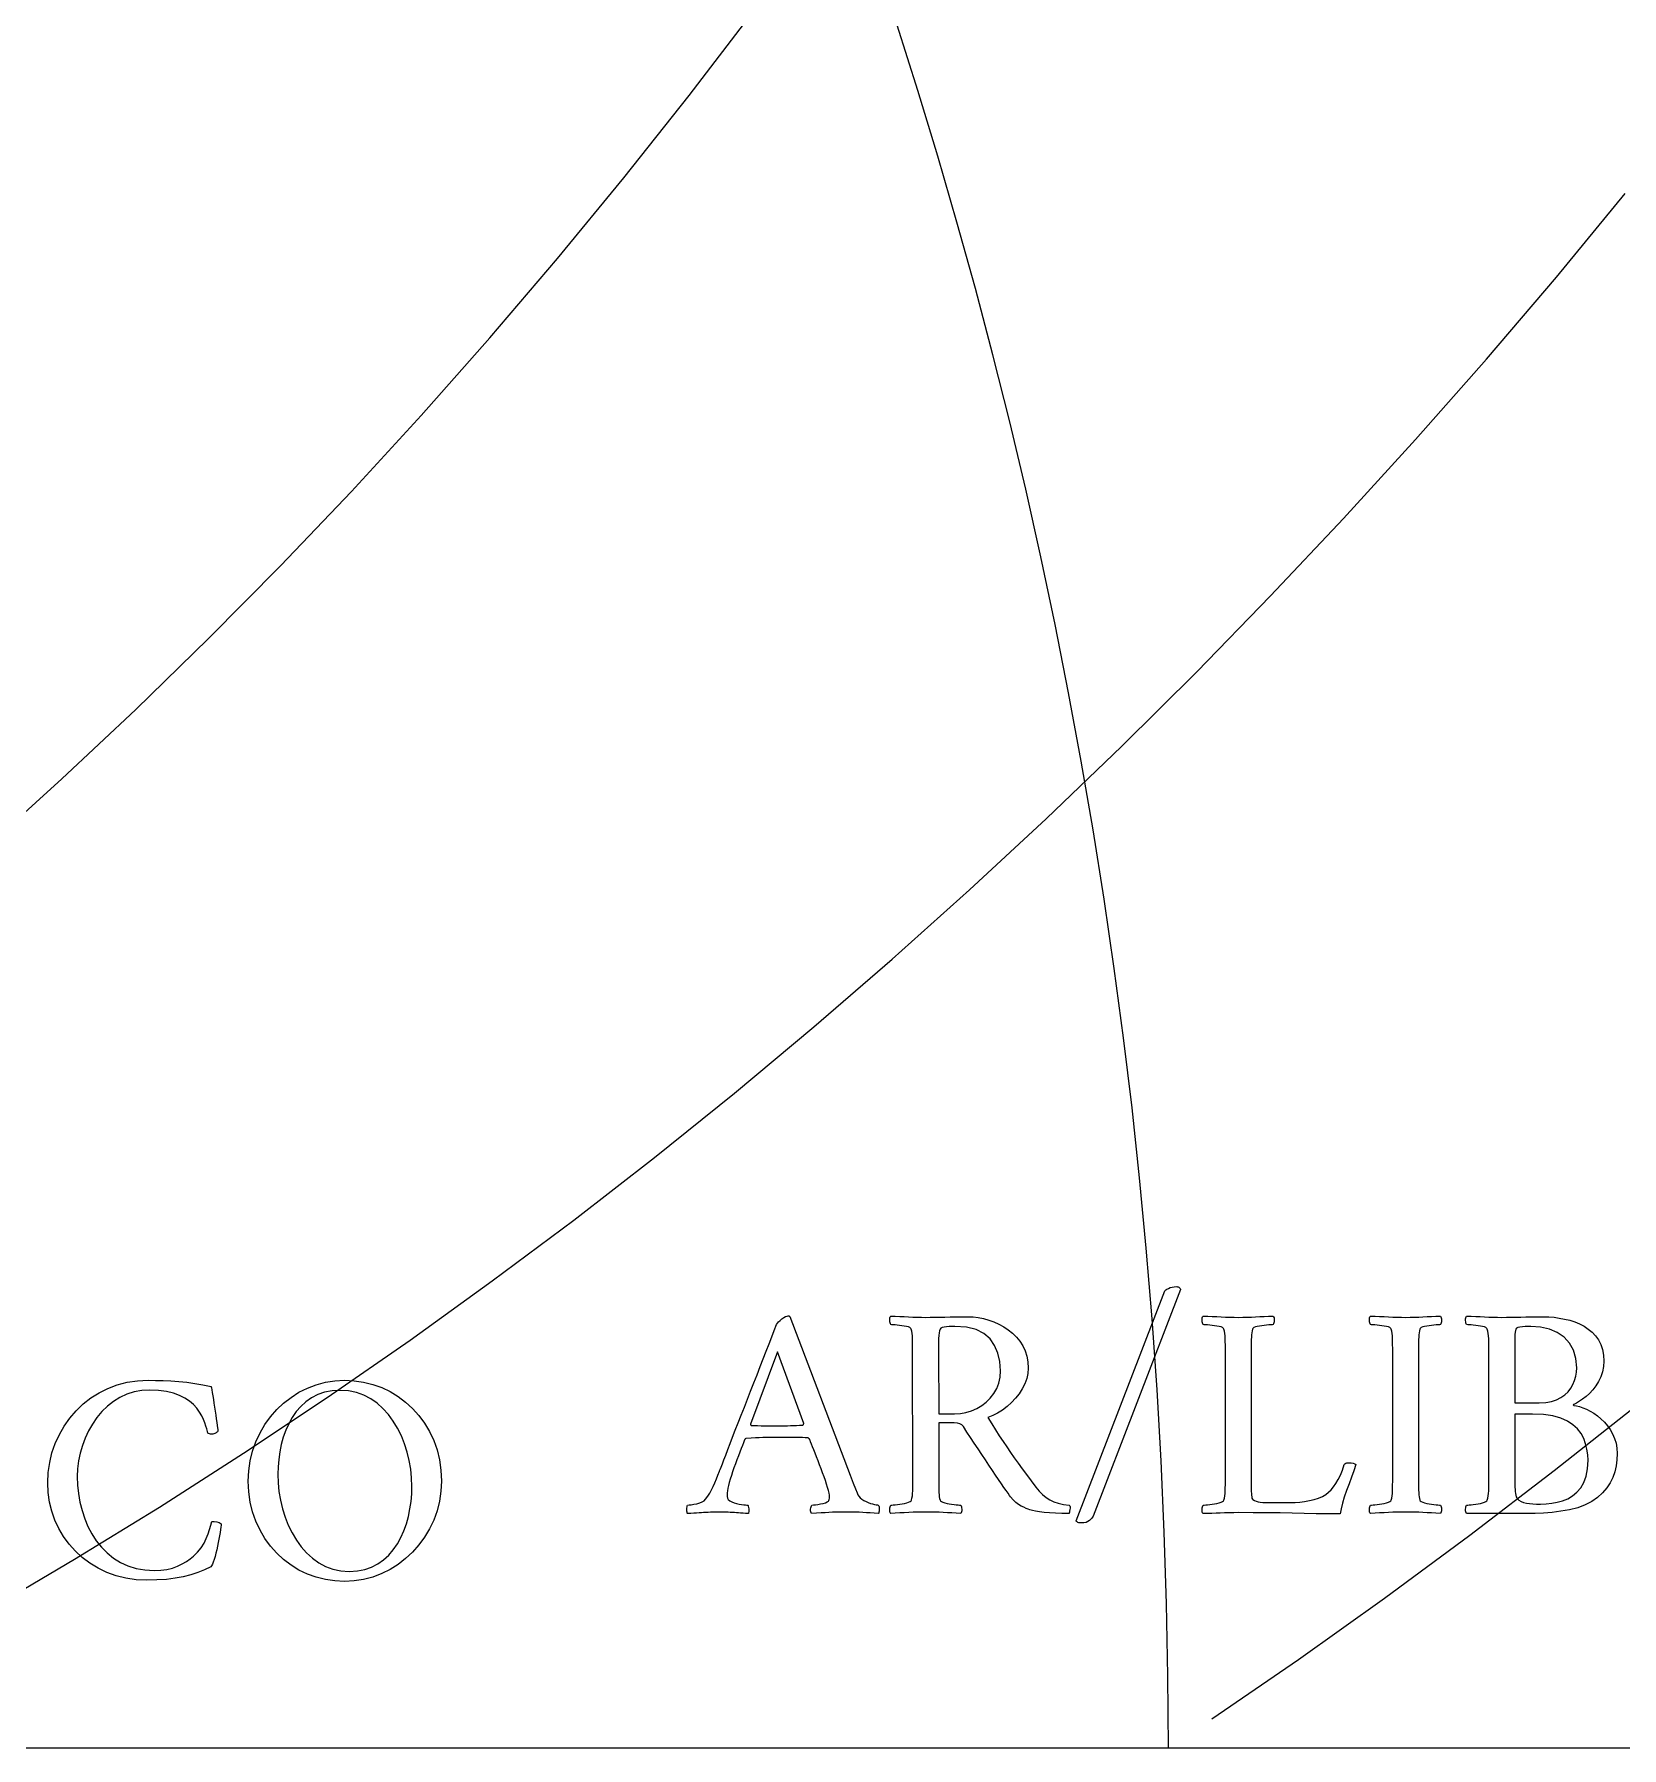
# Model space of a CAD drawing. Header units: millimetres. Extents: x -1 to 120, y -1 to 120.
# Drawn here: x 57.16 to 77.6, y 0 to 22.06 of the extents above; entities that cross this region are included whole.
import ezdxf

# ---------------------------------------------------------------- set-up
doc = ezdxf.new("R2010")
doc.units = ezdxf.units.MM
for name, color, linetype in [('CUT_OUTER', 1, 'Continuous'), ('ENGRAVE', 7, 'Continuous'), ('ENGRAVE_FINE', 8, 'Continuous'), ('TEXT', 5, 'Continuous')]:
    doc.layers.add(name, color=color, linetype=linetype)

msp = doc.modelspace()

# ---------------------------------------------------------------- linework, layer by layer
at = {"layer": 'CUT_OUTER'}
msp.add_lwpolyline([(0, 0), (120, 0), (120, 0)], dxfattribs=at)
msp.add_arc((0, 0), 120, 0, 90, dxfattribs=at)
at = {"layer": 'ENGRAVE'}
for points in [[(56.5477, 11.6042), (57.5114, 12.4749), (58.4627, 13.3678), (59.4013, 14.2826), (60.3269, 15.219), (61.2391, 16.1767), (62.1376, 17.1555), (63.0222, 18.155), (63.8925, 19.1749), (64.7483, 20.2149), (65.5891, 21.2747), (66.4149, 22.3539)], [(54.3551, 0.5579), (55.4686, 1.1579), (56.5753, 1.7815), (57.675, 2.4286), (58.7672, 3.0989), (59.8515, 3.7924), (60.9276, 4.509), (61.9952, 5.2483), (63.0539, 6.0104), (64.1033, 6.7949), (65.1431, 7.6017), (66.1729, 8.4305), (67.1925, 9.2812), (68.2015, 10.1536), (69.1997, 11.0474), (70.1865, 11.9623), (71.1619, 12.8982), (72.1254, 13.8547), (73.0768, 14.8317), (74.0159, 15.8288), (74.9422, 16.8457), (75.8556, 17.8822), (76.7559, 18.9379), (77.6427, 20.0126)], [(72.3204, 0.3736), (73.4352, 1.1382), (74.5419, 1.9257), (75.64, 2.7361), (76.7292, 3.5691), (77.8092, 4.4245)], [(0, 0), (120, 0)]]:
    msp.add_lwpolyline(points, dxfattribs=at)
for radius in [116.16, 110.4, 104.88, 71.76]:
    msp.add_arc((0, 0), radius, 0, 90, dxfattribs=at)
at = {"layer": 'ENGRAVE_FINE'}
for radius in [100.1586, 87.9254]:
    msp.add_arc((0, 0), radius, 0, 90, dxfattribs=at)
at = {"layer": 'TEXT'}
for points in [[(71.8673, 5.9376), (71.8783, 5.9368), (71.8879, 5.9342), (71.896, 5.9299), (71.9026, 5.9239), (71.908, 5.9174), (71.9124, 5.9117), (71.9158, 5.9067), (71.9182, 5.9024), (70.79, 2.98), (70.7843, 2.9693), (70.7748, 2.957), (70.7618, 2.9429), (70.745, 2.9271), (70.7245, 2.9125), (70.7004, 2.9021), (70.6726, 2.8959), (70.6412, 2.8938), (70.6215, 2.8947), (70.6054, 2.8972), (70.5931, 2.9015), (70.5844, 2.9075), (70.5784, 2.9135), (70.5741, 2.9178), (70.5715, 2.9204), (70.5707, 2.9212), (71.7145, 5.8828), (71.7188, 5.8877), (71.7278, 5.8945), (71.7414, 5.9034), (71.7596, 5.9141), (71.7817, 5.9244), (71.8071, 5.9318), (71.8356, 5.9362), (71.8673, 5.9376)], [(65.9794, 3.5598), (65.9818, 3.5658), (65.9887, 3.5838), (66.0004, 3.6137), (66.0167, 3.6557), (66.0369, 3.708), (66.0602, 3.7688), (66.0868, 3.8383), (66.1165, 3.9162), (66.149, 4.0008), (66.1836, 4.0901), (66.2205, 4.184), (66.2595, 4.2825), (66.2998, 4.3841), (66.3403, 4.4872), (66.3811, 4.5918), (66.4221, 4.6978), (66.4629, 4.8034), (66.5029, 4.9069), (66.5422, 5.0081), (66.5808, 5.1071), (66.6179, 5.2021), (66.6527, 5.2913), (66.6854, 5.3745), (66.7159, 5.4519), (66.7261, 5.468), (66.7409, 5.4852), (66.7604, 5.5033), (66.7845, 5.5224), (66.8093, 5.5395), (66.831, 5.5518), (66.8495, 5.5591), (66.8648, 5.5616), (66.8683, 5.5614), (66.8711, 5.5611), (66.8732, 5.5605), (66.8746, 5.5596), (66.8759, 5.5585), (66.878, 5.5572), (66.8808, 5.5556), (66.8844, 5.5537), (67.6639, 3.5088), (67.7024, 3.408), (67.7315, 3.3325), (67.7513, 3.2826), (67.7619, 3.2581), (67.774, 3.2373), (67.7908, 3.218), (67.8122, 3.2001), (67.8383, 3.1837), (67.8667, 3.1691), (67.8951, 3.1568), (67.9235, 3.1466), (67.9519, 3.1386), (67.9777, 3.1326), (67.9984, 3.1284), (68.0139, 3.1258), (68.0243, 3.1249), (68.0309, 3.1138), (68.0351, 3.1), (68.0368, 3.0834), (68.0361, 3.0642), (68.0341, 3.0457), (68.0322, 3.0314), (68.0302, 3.0212), (68.0282, 3.0152), (67.9729, 3.019), (67.9205, 3.0226), (67.8711, 3.0259), (67.8245, 3.0289), (67.7773, 3.0315), (67.7256, 3.0334), (67.6696, 3.0345), (67.6091, 3.0348), (67.5453, 3.0345), (67.4872, 3.0334), (67.4346, 3.0315), (67.3878, 3.0289), (67.3409, 3.0259), (67.2883, 3.0226), (67.2302, 3.019), (67.1664, 3.0152), (67.1597, 3.0245), (67.1552, 3.0368), (67.1528, 3.052), (67.1527, 3.0701), (67.1545, 3.0882), (67.1581, 3.1034), (67.1634, 3.1156), (67.1703, 3.1249), (67.1904, 3.1258), (67.2154, 3.1284), (67.2453, 3.1326), (67.28, 3.1386), (67.3143, 3.1461), (67.3427, 3.1548), (67.3652, 3.1647), (67.3819, 3.1759), (67.3887, 3.1852), (67.3936, 3.1974), (67.3966, 3.2126), (67.3975, 3.2307), (67.396, 3.2514), (67.3912, 3.2782), (67.3832, 3.3111), (67.3721, 3.3502), (67.3585, 3.3936), (67.3432, 3.4398), (67.3262, 3.4886), (67.3074, 3.5402), (67.2879, 3.5927), (67.2683, 3.6445), (67.2487, 3.6955), (67.2291, 3.7458), (67.2104, 3.7936), (67.1933, 3.8369), (67.178, 3.8758), (67.1645, 3.9104), (67.1533, 3.9386), (67.1454, 3.9588), (67.1406, 3.971), (67.139, 3.975), (67.1385, 3.9755), (67.137, 3.977), (67.1346, 3.9794), (67.1312, 3.9828), (67.1272, 3.9863), (67.1233, 3.9887), (67.1194, 3.9902), (67.1155, 3.9907), (67.0844, 3.9924), (67.0499, 3.9936), (67.0119, 3.9943), (66.9705, 3.9946), (66.9282, 3.9946), (66.8873, 3.9946), (66.8479, 3.9946), (66.8099, 3.9946), (66.8001, 3.9946), (66.7903, 3.9946), (66.7806, 3.9946), (66.7708, 3.9946), (66.7612, 3.9946), (66.7521, 3.9946), (66.7436, 3.9946), (66.7355, 3.9946), (66.6789, 3.9945), (66.6268, 3.9941), (66.579, 3.9935), (66.5357, 3.9926), (66.4916, 3.9913), (66.4417, 3.9892), (66.3859, 3.9864), (66.3242, 3.9828), (66.322, 3.9825), (66.3193, 3.9814), (66.3161, 3.9795), (66.3124, 3.977), (66.309, 3.9744), (66.3065, 3.9726), (66.3051, 3.9715), (66.3046, 3.9711), (66.3027, 3.9662), (66.2972, 3.9515), (66.2881, 3.927), (66.2752, 3.8927), (66.2598, 3.8517), (66.2429, 3.807), (66.2245, 3.7587), (66.2047, 3.7067), (66.1847, 3.6537), (66.166, 3.6024), (66.1485, 3.5528), (66.1322, 3.5049), (66.1162, 3.4579), (66.1033, 3.4148), (66.0937, 3.3756), (66.0872, 3.3404), (66.0829, 3.3088), (66.0798, 3.2806), (66.078, 3.2559), (66.0774, 3.2346), (66.0812, 3.2142), (66.0926, 3.1959), (66.1115, 3.1799), (66.1381, 3.1661), (66.1687, 3.1544), (66.1998, 3.145), (66.2314, 3.1378), (66.2635, 3.1328), (66.2927, 3.1293), (66.3158, 3.1269), (66.3329, 3.1254), (66.3438, 3.1249), (66.3474, 3.1189), (66.3506, 3.1088), (66.3533, 3.0944), (66.3555, 3.076), (66.3567, 3.0567), (66.3565, 3.0402), (66.3548, 3.0264), (66.3516, 3.0152), (66.3157, 3.0172), (66.2825, 3.0192), (66.2521, 3.0211), (66.2243, 3.0231), (66.1978, 3.025), (66.1714, 3.027), (66.1449, 3.0289), (66.1185, 3.0309), (66.09, 3.0326), (66.0573, 3.0338), (66.0204, 3.0346), (65.9794, 3.0348), (65.9381, 3.0346), (65.9001, 3.0338), (65.8656, 3.0326), (65.8345, 3.0309), (65.8051, 3.0289), (65.7757, 3.027), (65.7464, 3.025), (65.717, 3.0231), (65.6856, 3.0211), (65.6504, 3.0192), (65.6112, 3.0172), (65.5681, 3.0152), (65.5647, 3.0212), (65.5622, 3.0314), (65.5608, 3.0457), (65.5603, 3.0642), (65.5608, 3.0834), (65.5622, 3.1), (65.5647, 3.1138), (65.5681, 3.1249), (65.5888, 3.126), (65.6156, 3.1293), (65.6485, 3.1348), (65.6876, 3.1426), (65.7262, 3.1527), (65.7576, 3.1656), (65.782, 3.1811), (65.7992, 3.1994), (65.8275, 3.2377), (65.8536, 3.2782), (65.8775, 3.3209), (65.8991, 3.3658), (65.9196, 3.4125), (65.9398, 3.4604), (65.9597, 3.5094), (65.9794, 3.5598)], [(69.18, 5.5498), (69.2451, 5.5471), (69.3112, 5.539), (69.3783, 5.5256), (69.4464, 5.5067), (69.5136, 5.4827), (69.5781, 5.4538), (69.6399, 5.42), (69.699, 5.3814), (69.754, 5.3377), (69.8033, 5.2888), (69.847, 5.2348), (69.8851, 5.1757), (69.916, 5.1114), (69.938, 5.042), (69.9512, 4.9675), (69.9556, 4.8878), (69.9508, 4.8197), (69.9365, 4.7526), (69.9127, 4.6865), (69.8792, 4.6214), (69.8383, 4.5587), (69.7921, 4.4999), (69.7404, 4.4451), (69.6834, 4.3942), (69.623, 4.3486), (69.5614, 4.3099), (69.4986, 4.2781), (69.4346, 4.2531), (69.485, 4.1706), (69.5345, 4.0915), (69.583, 4.0159), (69.6305, 3.9437), (69.678, 3.8733), (69.7265, 3.8031), (69.7759, 3.7332), (69.8263, 3.6636), (69.8787, 3.5922), (69.9341, 3.5172), (69.9923, 3.4384), (70.0536, 3.3561), (70.0955, 3.3046), (70.1392, 3.2601), (70.1847, 3.2224), (70.2318, 3.1915), (70.2836, 3.1668), (70.343, 3.1474), (70.4099, 3.1335), (70.4845, 3.1249), (70.4908, 3.1154), (70.4943, 3.1024), (70.4948, 3.086), (70.4923, 3.0662), (70.4886, 3.0468), (70.4855, 3.0319), (70.4828, 3.0214), (70.4806, 3.0152), (70.3886, 3.0161), (70.3048, 3.0187), (70.229, 3.0229), (70.1613, 3.0289), (70.1019, 3.0362), (70.0511, 3.0441), (70.0089, 3.0528), (69.9752, 3.0622), (69.9537, 3.0712), (69.9282, 3.0823), (69.8988, 3.0957), (69.8655, 3.1112), (69.8305, 3.1312), (69.796, 3.1577), (69.762, 3.1909), (69.7284, 3.2307), (69.7142, 3.25), (69.6951, 3.2767), (69.6711, 3.3108), (69.6422, 3.3521), (69.6094, 3.3996), (69.5737, 3.452), (69.535, 3.5093), (69.4934, 3.5715), (69.4495, 3.6372), (69.4042, 3.7052), (69.3575, 3.7753), (69.3092, 3.8477), (69.2608, 3.9208), (69.2133, 3.9931), (69.1667, 4.0647), (69.1212, 4.1356), (69.1021, 4.1562), (69.0762, 4.1709), (69.0434, 4.1797), (69.0037, 4.1826), (68.8039, 4.1826), (68.8039, 3.4697), (68.8039, 3.4638), (68.8039, 3.4579), (68.8039, 3.452), (68.8039, 3.4462), (68.8039, 3.4403), (68.8039, 3.4344), (68.8039, 3.4285), (68.8039, 3.4226), (68.804, 3.3863), (68.8044, 3.3516), (68.805, 3.3187), (68.8059, 3.2875), (68.8074, 3.2585), (68.8103, 3.2322), (68.8143, 3.2085), (68.8196, 3.1876), (68.8264, 3.1781), (68.8392, 3.169), (68.8578, 3.1604), (68.8822, 3.1523), (68.9102, 3.1451), (68.939, 3.1391), (68.9689, 3.1343), (68.9998, 3.1308), (69.0287, 3.1282), (69.0527, 3.1264), (69.0718, 3.1253), (69.086, 3.1249), (69.0912, 3.1156), (69.0953, 3.1034), (69.0981, 3.0882), (69.0997, 3.0701), (69.0995, 3.052), (69.0972, 3.0368), (69.0927, 3.0245), (69.086, 3.0152), (69.0278, 3.019), (68.9709, 3.0226), (68.9152, 3.0259), (68.8607, 3.0289), (68.8065, 3.0315), (68.7515, 3.0334), (68.6958, 3.0345), (68.6394, 3.0348), (68.5843, 3.0345), (68.5287, 3.0334), (68.4726, 3.0315), (68.4161, 3.0289), (68.359, 3.0259), (68.3015, 3.0226), (68.2435, 3.019), (68.1849, 3.0152), (68.1782, 3.0245), (68.1737, 3.0368), (68.1714, 3.052), (68.1712, 3.0701), (68.1728, 3.0882), (68.1756, 3.1034), (68.1797, 3.1156), (68.1849, 3.1249), (68.1991, 3.1253), (68.2182, 3.1264), (68.2422, 3.1282), (68.2711, 3.1308), (68.3021, 3.1343), (68.3323, 3.1391), (68.3618, 3.1451), (68.3906, 3.1523), (68.4157, 3.1604), (68.4342, 3.169), (68.4461, 3.1781), (68.4513, 3.1876), (68.4583, 3.2128), (68.4636, 3.2415), (68.4671, 3.2735), (68.469, 3.309), (68.4698, 3.347), (68.4704, 3.3864), (68.4708, 3.4273), (68.4709, 3.4697), (68.467, 5.1032), (68.4669, 5.1457), (68.4665, 5.187), (68.4659, 5.227), (68.465, 5.2658), (68.4632, 5.3022), (68.4597, 5.3348), (68.4544, 5.3639), (68.4474, 5.3892), (68.4421, 5.4002), (68.4303, 5.4098), (68.4118, 5.4178), (68.3867, 5.4244), (68.358, 5.43), (68.3289, 5.4347), (68.2993, 5.4388), (68.2692, 5.4421), (68.2411, 5.4446), (68.2178, 5.4465), (68.199, 5.4476), (68.1849, 5.448), (68.1797, 5.4573), (68.1756, 5.4695), (68.1728, 5.4847), (68.1712, 5.5028), (68.1714, 5.5209), (68.1737, 5.5361), (68.1782, 5.5483), (68.1849, 5.5576), (68.2433, 5.5556), (68.301, 5.5532), (68.3579, 5.5507), (68.4141, 5.5478), (68.4698, 5.5453), (68.5253, 5.5434), (68.5805, 5.5423), (68.6354, 5.542), (68.6934, 5.5422), (68.7535, 5.543), (68.8158, 5.5442), (68.8803, 5.5459), (68.9482, 5.5476), (69.0208, 5.5488), (69.0981, 5.5496), (69.18, 5.5498)], [(72.8271, 3.4697), (72.8271, 3.4652), (72.8271, 3.4599), (72.8271, 3.4535), (72.8271, 3.4462), (72.8271, 3.4272), (72.8271, 3.4055), (72.8271, 3.3811), (72.8271, 3.3541), (72.8273, 3.3263), (72.8281, 3.2997), (72.8293, 3.2744), (72.831, 3.2503), (72.8335, 3.2292), (72.8369, 3.2131), (72.8413, 3.2018), (72.8467, 3.1954), (72.8674, 3.1831), (72.8903, 3.1734), (72.9154, 3.1664), (72.9427, 3.1621), (72.9751, 3.1596), (73.0156, 3.1577), (73.0642, 3.1566), (73.1209, 3.1563), (73.3364, 3.1563), (73.3925, 3.1579), (73.4514, 3.1626), (73.513, 3.1706), (73.5773, 3.1817), (73.6396, 3.1963), (73.6953, 3.2145), (73.7444, 3.2364), (73.7869, 3.262), (73.8215, 3.2899), (73.8549, 3.3228), (73.8871, 3.3605), (73.9181, 3.4031), (73.9476, 3.452), (73.9754, 3.5088), (74.0015, 3.5735), (74.0258, 3.6459), (74.0322, 3.6562), (74.0434, 3.6636), (74.0596, 3.668), (74.0807, 3.6694), (74.113, 3.668), (74.1394, 3.6636), (74.16, 3.6562), (74.1747, 3.6459), (74.1466, 3.5664), (74.1174, 3.4843), (74.0869, 3.3999), (74.0552, 3.313), (74.0257, 3.228), (74.0018, 3.1494), (73.9836, 3.0772), (73.971, 3.0113), (73.8165, 3.0118), (73.6625, 3.0133), (73.509, 3.0157), (73.3559, 3.0192), (73.1983, 3.0226), (73.0308, 3.025), (72.8535, 3.0265), (72.6665, 3.027), (72.6016, 3.0266), (72.5401, 3.0255), (72.4821, 3.0237), (72.4275, 3.0211), (72.3741, 3.0185), (72.3198, 3.0167), (72.2644, 3.0156), (72.2081, 3.0152), (72.2014, 3.0245), (72.1969, 3.0368), (72.1945, 3.052), (72.1944, 3.0701), (72.196, 3.0882), (72.1988, 3.1034), (72.2029, 3.1156), (72.2081, 3.1249), (72.2223, 3.1253), (72.2414, 3.1264), (72.2654, 3.1282), (72.2943, 3.1308), (72.3253, 3.1343), (72.3555, 3.1391), (72.385, 3.1451), (72.4138, 3.1523), (72.4389, 3.1604), (72.4574, 3.169), (72.4693, 3.1781), (72.4745, 3.1876), (72.4815, 3.2128), (72.4868, 3.2415), (72.4903, 3.2735), (72.4921, 3.309), (72.493, 3.347), (72.4936, 3.3864), (72.494, 3.4273), (72.4941, 3.4697), (72.4941, 5.1032), (72.494, 5.1457), (72.4936, 5.187), (72.493, 5.227), (72.4921, 5.2658), (72.4903, 5.3022), (72.4868, 5.3348), (72.4815, 5.3639), (72.4745, 5.3892), (72.4693, 5.4002), (72.4574, 5.4098), (72.4389, 5.4178), (72.4138, 5.4244), (72.385, 5.43), (72.3555, 5.4347), (72.3253, 5.4388), (72.2943, 5.4421), (72.2654, 5.4446), (72.2414, 5.4465), (72.2223, 5.4476), (72.2081, 5.448), (72.2029, 5.4573), (72.1988, 5.4695), (72.196, 5.4847), (72.1944, 5.5028), (72.1945, 5.5209), (72.1969, 5.5361), (72.2014, 5.5483), (72.2081, 5.5576), (72.2667, 5.5556), (72.3247, 5.5532), (72.3822, 5.5507), (72.4393, 5.5478), (72.4958, 5.5453), (72.5519, 5.5434), (72.6075, 5.5423), (72.6626, 5.542), (72.719, 5.5423), (72.7747, 5.5434), (72.8297, 5.5453), (72.8839, 5.5478), (72.9384, 5.5507), (72.9941, 5.5532), (73.051, 5.5556), (73.1091, 5.5576), (73.1159, 5.5483), (73.1204, 5.5361), (73.1227, 5.5209), (73.1229, 5.5028), (73.1213, 5.4847), (73.1184, 5.4695), (73.1144, 5.4573), (73.1091, 5.448), (73.0949, 5.4476), (73.0758, 5.4465), (73.0518, 5.4446), (73.023, 5.4421), (72.9921, 5.4388), (72.9622, 5.4347), (72.9333, 5.43), (72.9054, 5.4244), (72.881, 5.4178), (72.8623, 5.4098), (72.8496, 5.4002), (72.8428, 5.3892), (72.8375, 5.3681), (72.8335, 5.3441), (72.8306, 5.3172), (72.829, 5.2873), (72.8282, 5.2553), (72.8276, 5.2217), (72.8272, 5.1867), (72.8271, 5.1502), (72.8271, 5.1444), (72.8271, 5.1385), (72.8271, 5.1326), (72.8271, 5.1267), (72.8271, 5.1208), (72.8271, 5.115), (72.8271, 5.1091), (72.8271, 5.1032)], [(74.8171, 5.542), (74.8736, 5.5423), (74.9293, 5.5434), (74.9842, 5.5453), (75.0385, 5.5478), (75.0929, 5.5507), (75.1486, 5.5532), (75.2056, 5.5556), (75.2637, 5.5576), (75.2705, 5.5483), (75.275, 5.5361), (75.2773, 5.5209), (75.2774, 5.5028), (75.2758, 5.4847), (75.273, 5.4695), (75.269, 5.4573), (75.2637, 5.448), (75.2495, 5.4476), (75.2304, 5.4465), (75.2064, 5.4446), (75.1775, 5.4421), (75.1467, 5.4388), (75.1168, 5.4347), (75.0879, 5.43), (75.06, 5.4244), (75.0355, 5.4178), (75.0169, 5.4098), (75.0042, 5.4002), (74.9973, 5.3892), (74.9921, 5.3681), (74.988, 5.3441), (74.9852, 5.3172), (74.9836, 5.2873), (74.9828, 5.2553), (74.9822, 5.2217), (74.9818, 5.1867), (74.9817, 5.1502), (74.9817, 5.1444), (74.9817, 5.1385), (74.9817, 5.1326), (74.9817, 5.1267), (74.9817, 5.1208), (74.9817, 5.115), (74.9817, 5.1091), (74.9817, 5.1032), (74.9817, 3.4697), (74.9817, 3.4638), (74.9817, 3.4579), (74.9817, 3.452), (74.9817, 3.4462), (74.9817, 3.4403), (74.9817, 3.4344), (74.9817, 3.4285), (74.9817, 3.4226), (74.9818, 3.3863), (74.9822, 3.3516), (74.9828, 3.3187), (74.9836, 3.2875), (74.9852, 3.2585), (74.988, 3.2322), (74.9921, 3.2085), (74.9973, 3.1876), (75.0042, 3.1781), (75.0169, 3.169), (75.0355, 3.1604), (75.06, 3.1523), (75.0879, 3.1451), (75.1168, 3.1391), (75.1467, 3.1343), (75.1775, 3.1308), (75.2064, 3.1282), (75.2304, 3.1264), (75.2495, 3.1253), (75.2637, 3.1249), (75.269, 3.1156), (75.273, 3.1034), (75.2758, 3.0882), (75.2774, 3.0701), (75.2773, 3.052), (75.275, 3.0368), (75.2705, 3.0245), (75.2637, 3.0152), (75.2056, 3.019), (75.1486, 3.0226), (75.0929, 3.0259), (75.0385, 3.0289), (74.9842, 3.0315), (74.9293, 3.0334), (74.8736, 3.0345), (74.8171, 3.0348), (74.762, 3.0345), (74.7065, 3.0334), (74.6504, 3.0315), (74.5938, 3.0289), (74.5368, 3.0259), (74.4793, 3.0226), (74.4212, 3.019), (74.3627, 3.0152), (74.356, 3.0245), (74.3515, 3.0368), (74.3491, 3.052), (74.349, 3.0701), (74.3506, 3.0882), (74.3534, 3.1034), (74.3575, 3.1156), (74.3627, 3.1249), (74.3769, 3.1253), (74.396, 3.1264), (74.42, 3.1282), (74.4489, 3.1308), (74.4799, 3.1343), (74.5101, 3.1391), (74.5396, 3.1451), (74.5684, 3.1523), (74.5935, 3.1604), (74.612, 3.169), (74.6238, 3.1781), (74.6291, 3.1876), (74.6361, 3.2128), (74.6413, 3.2415), (74.6449, 3.2735), (74.6467, 3.309), (74.6476, 3.347), (74.6482, 3.3864), (74.6486, 3.4273), (74.6487, 3.4697), (74.6487, 5.1032), (74.6486, 5.1457), (74.6482, 5.187), (74.6476, 5.227), (74.6467, 5.2658), (74.6449, 5.3022), (74.6413, 5.3348), (74.6361, 5.3639), (74.6291, 5.3892), (74.6238, 5.4002), (74.612, 5.4098), (74.5935, 5.4178), (74.5684, 5.4244), (74.5396, 5.43), (74.5101, 5.4347), (74.4799, 5.4388), (74.4489, 5.4421), (74.42, 5.4446), (74.396, 5.4465), (74.3769, 5.4476), (74.3627, 5.448), (74.3575, 5.4573), (74.3534, 5.4695), (74.3506, 5.4847), (74.349, 5.5028), (74.3491, 5.5209), (74.3515, 5.5361), (74.356, 5.5483), (74.3627, 5.5576), (74.4212, 5.5556), (74.4793, 5.5532), (74.5368, 5.5507), (74.5938, 5.5478), (74.6504, 5.5453), (74.7065, 5.5434), (74.762, 5.5423), (74.8171, 5.542)], [(76.5956, 5.5498), (76.6608, 5.548), (76.7269, 5.5425), (76.794, 5.5333), (76.862, 5.5204), (76.9291, 5.5035), (76.9933, 5.4822), (77.0545, 5.4565), (77.1127, 5.4264), (77.1669, 5.3913), (77.2156, 5.3505), (77.2589, 5.3041), (77.2969, 5.2521), (77.3277, 5.1938), (77.3497, 5.1287), (77.363, 5.0567), (77.3674, 4.9779), (77.3631, 4.9071), (77.3502, 4.8398), (77.3288, 4.7759), (77.2988, 4.7154), (77.2631, 4.6593), (77.2244, 4.6086), (77.1828, 4.5634), (77.1382, 4.5234), (77.0938, 4.4892), (77.0525, 4.4608), (77.0144, 4.4382), (76.9796, 4.4216), (76.9751, 4.4177), (76.9737, 4.4138), (76.9751, 4.4098), (76.9796, 4.4059), (77.0163, 4.4015), (77.0559, 4.3922), (77.0985, 4.378), (77.1441, 4.3589), (77.191, 4.335), (77.2376, 4.3065), (77.284, 4.2733), (77.3302, 4.2355), (77.3741, 4.1933), (77.4139, 4.1469), (77.4495, 4.0963), (77.481, 4.0416), (77.5067, 3.9831), (77.5251, 3.9211), (77.5361, 3.8558), (77.5397, 3.787), (77.5362, 3.7062), (77.5255, 3.6283), (77.5078, 3.5534), (77.4829, 3.4814), (77.4493, 3.4124), (77.4051, 3.3463), (77.3504, 3.2831), (77.2851, 3.2229), (77.2112, 3.1703), (77.1265, 3.1264), (77.031, 3.091), (76.9247, 3.0642), (76.8133, 3.0442), (76.7024, 3.0294), (76.592, 3.0198), (76.482, 3.0152), (75.6006, 3.0152), (75.5939, 3.0245), (75.5894, 3.0368), (75.587, 3.052), (75.5869, 3.0701), (75.5885, 3.0882), (75.5913, 3.1034), (75.5954, 3.1156), (75.6006, 3.1249), (75.6148, 3.1253), (75.6339, 3.1264), (75.6579, 3.1282), (75.6868, 3.1308), (75.7178, 3.1343), (75.748, 3.1391), (75.7775, 3.1451), (75.8063, 3.1523), (75.8314, 3.1604), (75.8499, 3.169), (75.8617, 3.1781), (75.867, 3.1876), (75.874, 3.2128), (75.8792, 3.2415), (75.8828, 3.2735), (75.8846, 3.309), (75.8855, 3.347), (75.8861, 3.3864), (75.8865, 3.4273), (75.8866, 3.4697), (75.8866, 5.1032), (75.8865, 5.1457), (75.8861, 5.187), (75.8855, 5.227), (75.8846, 5.2658), (75.8828, 5.3022), (75.8792, 5.3348), (75.874, 5.3639), (75.867, 5.3892), (75.8617, 5.4002), (75.8499, 5.4098), (75.8314, 5.4178), (75.8063, 5.4244), (75.7775, 5.43), (75.748, 5.4347), (75.7178, 5.4388), (75.6868, 5.4421), (75.6579, 5.4446), (75.6339, 5.4465), (75.6148, 5.4476), (75.6006, 5.448), (75.5954, 5.4573), (75.5913, 5.4695), (75.5885, 5.4847), (75.5869, 5.5028), (75.587, 5.5209), (75.5894, 5.5361), (75.5939, 5.5483), (75.6006, 5.5576), (75.6591, 5.5556), (75.7172, 5.5532), (75.7747, 5.5507), (75.8317, 5.5478), (75.8883, 5.5453), (75.9444, 5.5434), (76, 5.5423), (76.055, 5.542), (76.1128, 5.5422), (76.1726, 5.543), (76.2343, 5.5442), (76.2979, 5.5459), (76.365, 5.5476), (76.437, 5.5488), (76.5139, 5.5496), (76.5956, 5.5498)], [(69.5991, 4.8525), (69.5907, 4.9722), (69.5653, 5.0807), (69.5231, 5.1779), (69.464, 5.2638), (69.385, 5.3341), (69.2833, 5.3843), (69.1588, 5.4144), (69.0115, 5.4244), (68.9916, 5.4242), (68.967, 5.4235), (68.9377, 5.4222), (68.9038, 5.4205), (68.8714, 5.4171), (68.8465, 5.4107), (68.8292, 5.4014), (68.8196, 5.3892), (68.8126, 5.3685), (68.8073, 5.3417), (68.8038, 5.3088), (68.8019, 5.2697), (68.8011, 5.2275), (68.8005, 5.185), (68.8001, 5.1423), (68.8, 5.0993), (68.8039, 4.3001), (69.0076, 4.3001), (69.0812, 4.3044), (69.153, 4.3173), (69.2232, 4.3387), (69.2916, 4.3687), (69.3561, 4.4064), (69.4145, 4.451), (69.4668, 4.5024), (69.513, 4.5607), (69.5507, 4.6252), (69.5776, 4.6953), (69.5937, 4.7711), (69.5991, 4.8525)], [(76.2196, 4.4412), (76.5369, 4.4412), (76.6189, 4.4453), (76.6926, 4.4578), (76.758, 4.4786), (76.815, 4.5078), (76.8644, 4.5434), (76.9066, 4.5837), (76.9417, 4.6286), (76.9698, 4.6782), (76.9912, 4.7305), (77.0065, 4.7835), (77.0157, 4.8372), (77.0187, 4.8917), (77.0086, 5.0118), (76.9781, 5.1174), (76.9273, 5.2086), (76.8562, 5.2854), (76.7684, 5.3462), (76.6676, 5.3897), (76.5539, 5.4158), (76.4272, 5.4244), (76.4072, 5.4242), (76.3826, 5.4235), (76.3534, 5.4222), (76.3195, 5.4205), (76.287, 5.4171), (76.2622, 5.4107), (76.2449, 5.4014), (76.2352, 5.3892), (76.23, 5.3713), (76.2259, 5.349), (76.2231, 5.3224), (76.2215, 5.2913), (76.2207, 5.2575), (76.2201, 5.2227), (76.2197, 5.187), (76.2196, 5.1502), (76.2196, 5.1426), (76.2196, 5.1355), (76.2196, 5.1289), (76.2196, 5.1228), (76.2196, 5.1169), (76.2196, 5.1111), (76.2196, 5.1052), (76.2196, 5.0993)], [(66.7277, 5.0993), (66.379, 4.167), (66.3791, 4.1665), (66.3795, 4.165), (66.3801, 4.1626), (66.381, 4.1591), (66.3821, 4.1557), (66.3834, 4.1532), (66.385, 4.1518), (66.3869, 4.1513), (66.4259, 4.1495), (66.4686, 4.1479), (66.515, 4.1465), (66.5651, 4.1454), (66.6144, 4.1446), (66.6586, 4.1439), (66.6977, 4.1436), (66.7316, 4.1435), (66.7755, 4.1437), (66.8173, 4.1444), (66.8568, 4.1457), (66.8942, 4.1474), (66.9312, 4.1493), (66.9701, 4.1513), (67.0106, 4.1532), (67.0528, 4.1552), (67.0564, 4.1558), (67.0592, 4.1577), (67.0613, 4.1607), (67.0626, 4.165), (67.0635, 4.1693), (67.0641, 4.1723), (67.0644, 4.1742), (67.0646, 4.1748)], [(58.623, 4.7312), (58.7181, 4.7302), (58.8154, 4.7273), (58.915, 4.7224), (59.0167, 4.7155), (59.1199, 4.7057), (59.2238, 4.692), (59.3285, 4.6744), (59.4339, 4.6528), (59.4347, 4.6478), (59.4373, 4.6328), (59.4416, 4.6077), (59.4476, 4.5725), (59.4546, 4.5307), (59.4618, 4.4854), (59.4693, 4.4367), (59.477, 4.3845), (59.4847, 4.3319), (59.4922, 4.2817), (59.4994, 4.2339), (59.5064, 4.1886), (59.5124, 4.1491), (59.5166, 4.1186), (59.5192, 4.0972), (59.5201, 4.0848), (59.5201, 4.077), (59.5162, 4.0692), (59.5083, 4.0613), (59.4966, 4.0535), (59.4826, 4.0466), (59.4682, 4.0417), (59.4532, 4.0388), (59.4378, 4.0378), (59.4246, 4.0385), (59.4123, 4.0408), (59.4011, 4.0444), (59.3908, 4.0496), (59.3855, 4.0741), (59.3776, 4.1044), (59.3669, 4.1406), (59.3536, 4.1828), (59.336, 4.2283), (59.3125, 4.2748), (59.2831, 4.3223), (59.2478, 4.3708), (59.2053, 4.4179), (59.1543, 4.4614), (59.0947, 4.5012), (59.0265, 4.5373), (58.9481, 4.5673), (58.858, 4.5887), (58.7562, 4.6016), (58.6426, 4.6058), (58.5393, 4.5998), (58.4408, 4.5818), (58.3473, 4.5519), (58.2587, 4.5099), (58.1755, 4.4577), (58.0985, 4.3972), (58.0277, 4.3284), (57.9629, 4.2513), (57.9049, 4.1678), (57.8542, 4.0799), (57.8109, 3.9876), (57.7749, 3.8909), (57.7466, 3.7919), (57.7264, 3.6926), (57.7143, 3.5931), (57.7102, 3.4933), (57.714, 3.3821), (57.7254, 3.272), (57.7444, 3.1628), (57.7709, 3.0545), (57.8052, 2.9494), (57.8473, 2.8494), (57.8973, 2.7545), (57.9551, 2.6648), (58.0207, 2.582), (58.0941, 2.5081), (58.1754, 2.4429), (58.2645, 2.3866), (58.3616, 2.3412), (58.4668, 2.3088), (58.58, 2.2893), (58.7013, 2.2828), (58.7862, 2.2862), (58.8644, 2.2965), (58.936, 2.3137), (59.001, 2.3377), (59.0601, 2.3663), (59.1141, 2.3974), (59.163, 2.4309), (59.2067, 2.4669), (59.2596, 2.5193), (59.3046, 2.5747), (59.3418, 2.6329), (59.3712, 2.6941), (59.3947, 2.7549), (59.4143, 2.8117), (59.43, 2.8645), (59.4417, 2.9135), (59.4743, 2.9145), (59.5054, 2.9096), (59.535, 2.8988), (59.5632, 2.8822), (59.5623, 2.865), (59.5597, 2.841), (59.5555, 2.8102), (59.5495, 2.7725), (59.5422, 2.7305), (59.5343, 2.6868), (59.5256, 2.6414), (59.5162, 2.5942), (59.5061, 2.5476), (59.4956, 2.5037), (59.4846, 2.4624), (59.4731, 2.4238), (59.4616, 2.39), (59.4505, 2.3631), (59.44, 2.343), (59.43, 2.3298), (59.3489, 2.2894), (59.2625, 2.2544), (59.1707, 2.2248), (59.0735, 2.2005), (58.9694, 2.1817), (58.8571, 2.1682), (58.7363, 2.1601), (58.6073, 2.1575), (58.4692, 2.1637), (58.337, 2.1824), (58.2107, 2.2136), (58.0902, 2.2573), (57.9767, 2.3119), (57.8713, 2.3758), (57.774, 2.4491), (57.6848, 2.5316), (57.6045, 2.6219), (57.5339, 2.7186), (57.4732, 2.8217), (57.4223, 2.9311), (57.382, 3.0456), (57.3533, 3.1637), (57.336, 3.2855), (57.3302, 3.411), (57.3362, 3.5441), (57.3542, 3.673), (57.3842, 3.7978), (57.4262, 3.9183), (57.479, 4.0335), (57.5413, 4.1421), (57.6131, 4.2441), (57.6946, 4.3395), (57.7848, 4.4265), (57.8831, 4.5035), (57.9895, 4.5705), (58.1039, 4.6274), (58.2252, 4.6728), (58.3522, 4.7052), (58.4848, 4.7247), (58.623, 4.7312)], [(61.1497, 4.7312), (61.2752, 4.7253), (61.397, 4.7077), (61.5151, 4.6783), (61.6296, 4.6372), (61.7389, 4.5852), (61.8416, 4.5231), (61.9377, 4.451), (62.0272, 4.3688), (62.1089, 4.2778), (62.1815, 4.1788), (62.245, 4.0721), (62.2995, 3.9575), (62.3432, 3.8359), (62.3744, 3.7083), (62.3931, 3.5745), (62.3994, 3.4345), (62.3931, 3.3017), (62.3744, 3.1735), (62.3432, 3.05), (62.2995, 2.9311), (62.245, 2.818), (62.1815, 2.7118), (62.1089, 2.6124), (62.0272, 2.5198), (61.9377, 2.4356), (61.8416, 2.3612), (61.7389, 2.2965), (61.6296, 2.2417), (61.5151, 2.198), (61.397, 2.1668), (61.2752, 2.148), (61.1497, 2.1418), (61.026, 2.1477), (60.9054, 2.1653), (60.788, 2.1947), (60.6738, 2.2358), (60.5646, 2.2878), (60.4622, 2.3499), (60.3667, 2.422), (60.2781, 2.5041), (60.1974, 2.5952), (60.1258, 2.6941), (60.0632, 2.8009), (60.0098, 2.9155), (59.9669, 3.0368), (59.9363, 3.1637), (59.9179, 3.2963), (59.9118, 3.4345), (59.9179, 3.5675), (59.9363, 3.696), (59.9669, 3.8202), (60.0098, 3.9399), (60.0632, 4.0539), (60.1258, 4.1607), (60.1974, 4.2605), (60.2781, 4.3532), (60.3667, 4.4374), (60.4622, 4.5118), (60.5646, 4.5765), (60.6738, 4.6313), (60.788, 4.675), (60.9054, 4.7062), (61.026, 4.725), (61.1497, 4.7312)], [(61.0949, 4.6019), (60.9911, 4.5959), (60.8951, 4.5779), (60.8069, 4.5479), (60.7266, 4.5059), (60.6538, 4.4542), (60.5881, 4.3948), (60.5294, 4.3278), (60.4779, 4.2533), (60.4331, 4.1727), (60.3946, 4.0878), (60.3626, 3.9984), (60.3369, 3.9046), (60.3171, 3.8086), (60.3031, 3.7127), (60.2946, 3.6167), (60.2918, 3.5207), (60.2956, 3.4092), (60.307, 3.2979), (60.326, 3.1869), (60.3525, 3.0761), (60.3864, 2.9679), (60.4274, 2.8645), (60.4756, 2.7661), (60.5308, 2.6726), (60.5928, 2.586), (60.6615, 2.5086), (60.7368, 2.4401), (60.8187, 2.3807), (60.9072, 2.3328), (61.0023, 2.2985), (61.1041, 2.2779), (61.2124, 2.2711), (61.3162, 2.2771), (61.4122, 2.2951), (61.5003, 2.325), (61.5806, 2.367), (61.6536, 2.4191), (61.7197, 2.4792), (61.779, 2.5474), (61.8314, 2.6236), (61.877, 2.706), (61.9161, 2.7926), (61.9485, 2.8833), (61.9743, 2.9782), (61.994, 3.075), (62.0081, 3.1716), (62.0166, 3.2679), (62.0194, 3.364), (62.0156, 3.4754), (62.0042, 3.5863), (61.9852, 3.6968), (61.9587, 3.8067), (61.9246, 3.9139), (61.8833, 4.0163), (61.8345, 4.1137), (61.7785, 4.2063), (61.7155, 4.2918), (61.6463, 4.3683), (61.5706, 4.4358), (61.4886, 4.4942), (61.4001, 4.5413), (61.3049, 4.575), (61.2032, 4.5952), (61.0949, 4.6019)], [(76.2196, 4.2962), (76.2196, 3.4657), (76.2197, 3.4502), (76.2201, 3.431), (76.2207, 3.4081), (76.2215, 3.3815), (76.2229, 3.3535), (76.225, 3.3262), (76.2278, 3.2996), (76.2313, 3.2738), (76.2355, 3.2505), (76.2401, 3.2317), (76.2453, 3.2172), (76.2509, 3.2072), (76.2745, 3.1859), (76.3023, 3.169), (76.3343, 3.1565), (76.3704, 3.1484), (76.4104, 3.1433), (76.4541, 3.1396), (76.5015, 3.1374), (76.5526, 3.1367), (76.6247, 3.1394), (76.696, 3.1474), (76.7667, 3.1609), (76.8366, 3.1798), (76.9033, 3.2063), (76.9644, 3.2429), (77.0198, 3.2896), (77.0697, 3.3463), (77.1108, 3.4147), (77.1402, 3.4966), (77.1578, 3.592), (77.1637, 3.7008), (77.1602, 3.7726), (77.15, 3.8433), (77.1328, 3.9127), (77.1088, 3.9809), (77.0752, 4.0456), (77.029, 4.1048), (76.9704, 4.1583), (76.8992, 4.2061), (76.8132, 4.2456), (76.7097, 4.2737), (76.5889, 4.2906), (76.4507, 4.2962)]]:
    msp.add_lwpolyline(points, close=True, dxfattribs=at)

doc.saveas('drawing.dxf')
